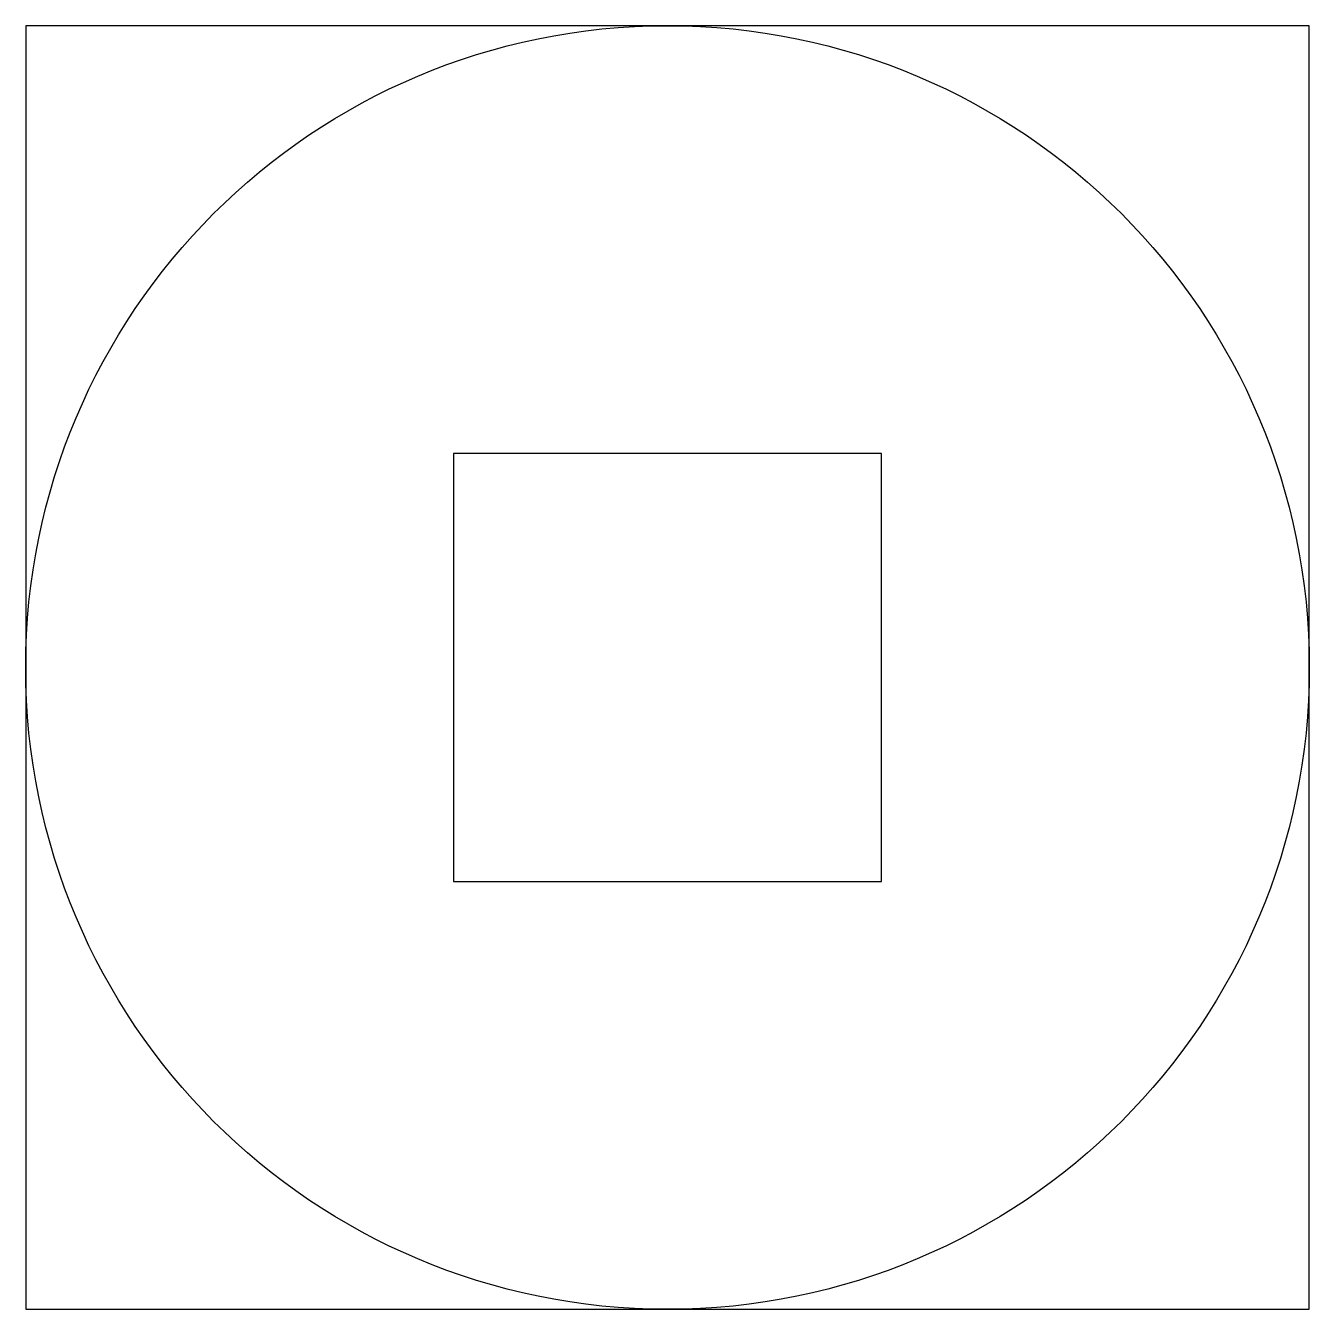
# Model space of a CAD drawing. Header units: inches. Extents: x -60 to 60, y -60 to 60.
import ezdxf

# ---------------------------------------------------------------- set-up
doc = ezdxf.new("R2010")
doc.units = ezdxf.units.IN
doc.header["$MEASUREMENT"] = 0
doc.layers.add('Layer1', color=7, linetype='Continuous')

msp = doc.modelspace()

# ---------------------------------------------------------------- linework, layer by layer
at = {"layer": 'Layer1'}
for p, q in [((60, 60, 120), (-60, 60, 120)), ((-60, 60, 120), (-60, -60, 120)), ((60, -60, 120), (60, 60, 120)), ((-60, -60, 120), (60, -60, 120))]:
    msp.add_line(p, q, dxfattribs=at)
at = {"layer": 'Layer1', "elevation": 20}
msp.add_lwpolyline([(-20, -20), (20, -20), (20, -20), (20, 20), (-20, 20), (-20, -20)], dxfattribs=at)
at = {"layer": 'Layer1'}
msp.add_circle((0, 0, 120), 60, dxfattribs=at)
for points in [[(-60, -60, 120), (60, -60, 120), (60, 60, 120), (-60, 60, 120)], [(-60, -60, 140), (60, -60, 140), (60, 60, 140), (-60, 60, 140)]]:
    msp.add_3dface(points, dxfattribs=at)

doc.saveas('drawing.dxf')
